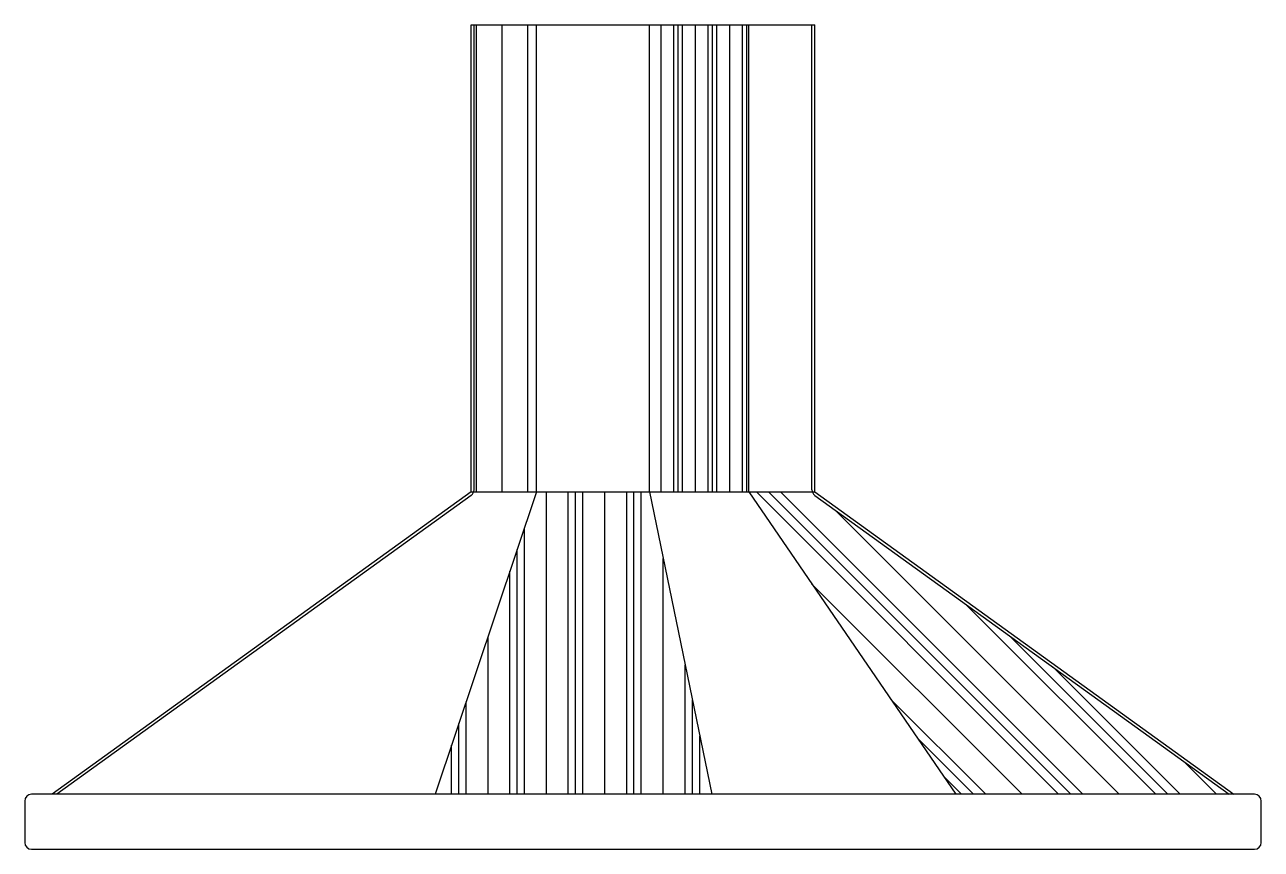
# Model space of a CAD drawing. Header units: millimetres. Extents: x -1 to 899, y -1 to 599.
import ezdxf

# ---------------------------------------------------------------- set-up
doc = ezdxf.new("R2010")
doc.units = ezdxf.units.MM

msp = doc.modelspace()

# ---------------------------------------------------------------- hatches: boundary and pattern name
h = msp.add_hatch()
h.set_pattern_fill('PLASTI', scale=200, angle=90, style=0)
h.set_pattern_definition([(90, (-61772.74, -210522.39), (-50, 3e-15), []), (90, (-61778.99, -210522.39), (-50, 3e-15), []), (90, (-61785.24, -210522.39), (-50, 3e-15), []), (90, (-61803.99, -210522.39), (-50, 3e-15), [])])
h.paths.add_polyline_path([(371.04, 598.54), (325.54, 598.54), (325.54, 260.07, -0.078172), (325.29, 258.54), (371.04, 258.54)])
h = msp.add_hatch()
h.set_pattern_fill('PLASTI', scale=100, angle=90, style=0)
h.set_pattern_definition([(90, (-61772.74, -210522.39), (-25, 2e-15), []), (90, (-61775.865, -210522.39), (-25, 2e-15), []), (90, (-61778.99, -210522.39), (-25, 2e-15), []), (90, (-61788.365, -210522.39), (-25, 2e-15), [])])
h.paths.add_polyline_path([(525.54, 598.54), (453.26, 598.54), (453.26, 258.54), (525.54, 258.54)])
h = msp.add_hatch()
h.set_pattern_fill('PLASTI', scale=170, angle=90, style=0)
h.set_pattern_definition([(90, (-61772.74, -210522.39), (-42.5, 3e-15), []), (90, (-61778.052, -210522.39), (-42.5, 3e-15), []), (90, (-61783.365, -210522.39), (-42.5, 3e-15), []), (90, (-61799.302, -210522.39), (-42.5, 3e-15), [])])
h.paths.add_polyline_path([(453.26, 258.54), (371.04, 258.54), (297.18, 38.54), (498.56, 38.54)])
h = msp.add_hatch()
h.set_pattern_fill('PLASTI', scale=200, angle=315, style=0)
h.set_pattern_definition([(315, (-61772.74, -210522.39), (35.355339, 35.355339), []), (315, (-61768.32, -210517.97), (35.355339, 35.355339), []), (315, (-61763.9, -210513.55), (35.355339, 35.355339), []), (315, (-61750.643, -210500.293), (35.355339, 35.355339), [])])
h.paths.add_polyline_path([(676.25, 38.54), (875.12, 38.54), (573.61, 256.02, -0.159804), (571.78, 258.54), (525.54, 258.54)])

# ---------------------------------------------------------------- linework, layer by layer
at = {"color": 7}
for p, q in [((323.54, 598.54), (573.54, 598.54)), ((323.54, 258.54), (323.54, 598.54)), ((325.54, 260.07), (325.54, 598.54)), ((371.04, 258.54), (371.04, 598.54)), ((453.26, 258.54), (453.26, 598.54)), ((525.54, 258.54), (525.54, 598.54)), ((571.54, 260.07), (571.54, 598.54)), ((573.54, 258.54), (573.54, 598.54)), ((323.54, 258.54), (18.54, 38.54)), ((323.46, 256.02), (21.95, 38.54)), ((371.04, 258.54), (297.18, 38.54)), ((323.54, 258.54), (573.54, 258.54)), ((453.26, 258.54), (498.56, 38.54)), ((525.54, 258.54), (676.25, 38.54)), ((573.54, 258.54), (878.54, 38.54)), ((573.61, 256.02), (875.12, 38.54)), ((893.54, 38.54), (3.54, 38.54)), ((-1.46, 33.54), (-1.46, 3.54)), ((898.54, 3.54), (898.54, 33.54)), ((3.54, -1.46), (893.54, -1.46))]:
    msp.add_line(p, q, dxfattribs=at)
for centre, start, end in [((320.54, 260.07), 305.80334, 0), ((576.54, 260.07), 180, 234.19666), ((3.54, 33.54), 90, 180), ((893.54, 33.54), 0, 90), ((3.54, 3.54), 180, 270), ((893.54, 3.54), 270, 0)]:
    msp.add_arc(centre, 5, start, end, dxfattribs=at)

doc.saveas('drawing.dxf')
